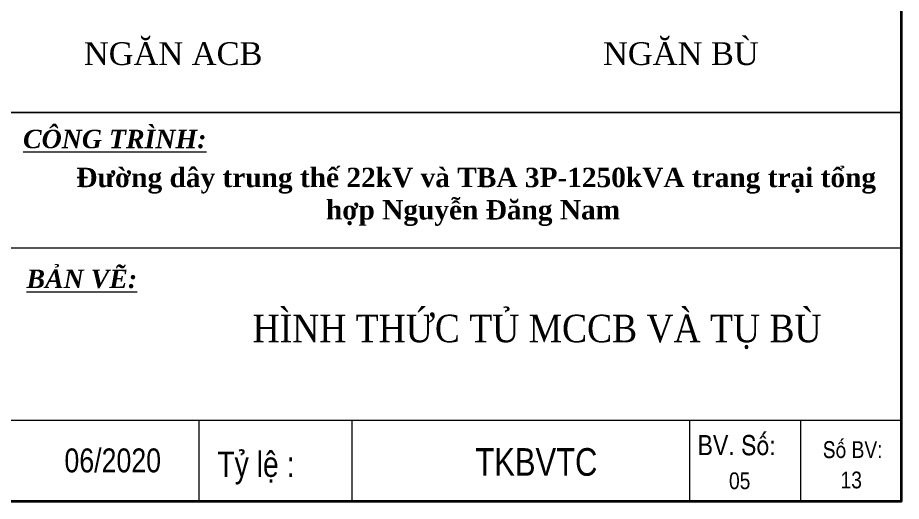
# Model space of a CAD drawing. Header units: millimetres. Extents: x 330554 to 656471, y 11007 to 130943.
# Drawn here: x 422475 to 424996, y 92136 to 93518 of the extents above; entities that cross this region are included whole.
import ezdxf
from ezdxf.enums import TextEntityAlignment as Align

# ---------------------------------------------------------------- set-up
doc = ezdxf.new("R2010")
doc.units = ezdxf.units.MM
doc.header["$LTSCALE"] = 6
for name, color, linetype, lineweight in [('HTDLXDM', 220, 'Continuous', 30), ('Khung', 7, 'Continuous', 20), ('Khung ten', 7, 'Continuous', 20), ('netlonkhungten', 32, 'Continuous', 35), ('Text', 7, 'Continuous', 13)]:
    doc.layers.add(name, color=color, linetype=linetype, lineweight=lineweight)
doc.styles.add('ktenBCKT_6o$0$VN', font='arial.ttf')
doc.styles.get("Standard").update_dxf_attribs({"font": 'VHELVCN.TTF', "height": 120})
doc.styles.add('VN', font='VHELVEN.TTF')
doc.styles.add('Vni-helvecondense', font='VHELVCN.TTF')
doc.styles.add('VNI-Time', font='VTIMESN.TTF', dxfattribs={"width": 0.9})

msp = doc.modelspace()

# ---------------------------------------------------------------- linework, layer by layer
at = {"layer": 'Khung'}
for points in [[(424995.864, 92136.301), (424995.864, 93246.683), (420518.817, 93246.683), (420518.817, 92136.301)], [(421195.812, 93246.683), (424995.864, 93246.683)], [(420518.817, 92860.698), (424995.864, 92860.698)], [(420524.433, 92368.523), (424995.864, 92368.523)], [(422991.741, 92368.523), (422991.741, 92136.301)], [(423428.583, 92368.523), (423428.583, 92136.301)], [(424391.747, 92368.523), (424391.747, 92136.301)], [(424708.281, 92368.523), (424708.281, 92136.301)], [(420518.817, 92136.301), (424995.864, 92136.301)]]:
    msp.add_lwpolyline(points, dxfattribs=at)
at = {"layer": 'netlonkhungten'}
msp.add_lwpolyline([(413725.963, 100300.107), (424995.864, 100300.107), (424995.864, 92136.301), (413725.963, 92136.301)], close=True, dxfattribs=at)

# ---------------------------------------------------------------- texts
at = {"linetype": 'ByBlock', "lineweight": 18, "ltscale": 8, "char_height": 64.9296, "width": 6426.32684, "attachment_point": 3}
for s, insert in [('{\\fTimes New Roman|b0|i0|c0|p18;NGĂN ACB}', (423173.418, 93447.304)), ('{\\fTimes New Roman|b0|i0|c0|p18;NGĂN BÙ}', (424589.047, 93447.304))]:
    msp.add_mtext(s, dxfattribs=dict(at, insert=insert))
at = {"layer": 'HTDLXDM', "insert": (423145.263, 92669.33), "char_height": 78.732, "width": 2406.37917, "attachment_point": 1, "style": 'VNI-Time'}
msp.add_mtext('{\\fTimes New Roman|b0|i0|c0|p18;HÌNH THỨC TỦ MCCB VÀ TỤ BÙ}', dxfattribs=at)
at = {"layer": 'Khung ten', "color": 4, "insert": (423774.151, 93005.714), "char_height": 45.154318, "width": 2295.19554, "attachment_point": 5, "style": 'VN'}
msp.add_mtext(' {\\fTimes New Roman|b1|i0|c0|p18;\\H1.227x;Đường dây trung thế 22kV và TBA 3P-1250kVA trang trại tổng hợp Nguyễn Đăng Nam}', dxfattribs=at)
at = {"layer": 'Text', "style": 'Vni-helvecondense'}
for s, height, p in [('BV. Soá: ', 57.4066, (424414.628, 92268.178)), (' Soá BV: ', 47.8388, (424756.677, 92260.088))]:
    msp.add_text(s, height=height, dxfattribs=at).set_placement(p)
for s, p in [('05', (424534.729, 92171.059)), ('13', (424852.915, 92173.449))]:
    msp.add_text(s, height=47.8388, dxfattribs=at).set_placement(p, align=Align.CENTER)
at = {"layer": 'Text'}
for s, insert, char_height, width, attachment_point, style in [('{\\fTimes New Roman|b1|i1|c0|p18;\\LCÔNG TRÌNH: }', (422752.04, 93170.594), 52.62521, 2297.10704, 5, 'ktenBCKT_6o$0$VN'), ('{\\fTimes New Roman|b1|i1|c0|p18;\\LBẢN VẼ: }', (422658.036, 92771.121), 52.62521, 2297.10704, 5, 'ktenBCKT_6o$0$VN'), ('{\\W0.8; 06\\fArial|b0|i0|c238|p34;/20\\fArial|b0|i0|c0|p34;20}', (422587.282, 92252.736), 68.24054, 437.82936, 4, 'VN'), ('{\\W0.8;TKBVTC}', (423780.844, 92248.241), 78.93782, 733.99716, 4, 'VN'), ('{\\fArial|b0|i0|c238|p34;\\W0.8;T\\fArial|b0|i0|c0|p34;ỷ lệ : }', (423044.56, 92231.313), 72.35967, 807.39688, 4, 'VN')]:
    msp.add_mtext(s, dxfattribs=dict(at, insert=insert, char_height=char_height, width=width, attachment_point=attachment_point, style=style))

doc.saveas('drawing.dxf')
